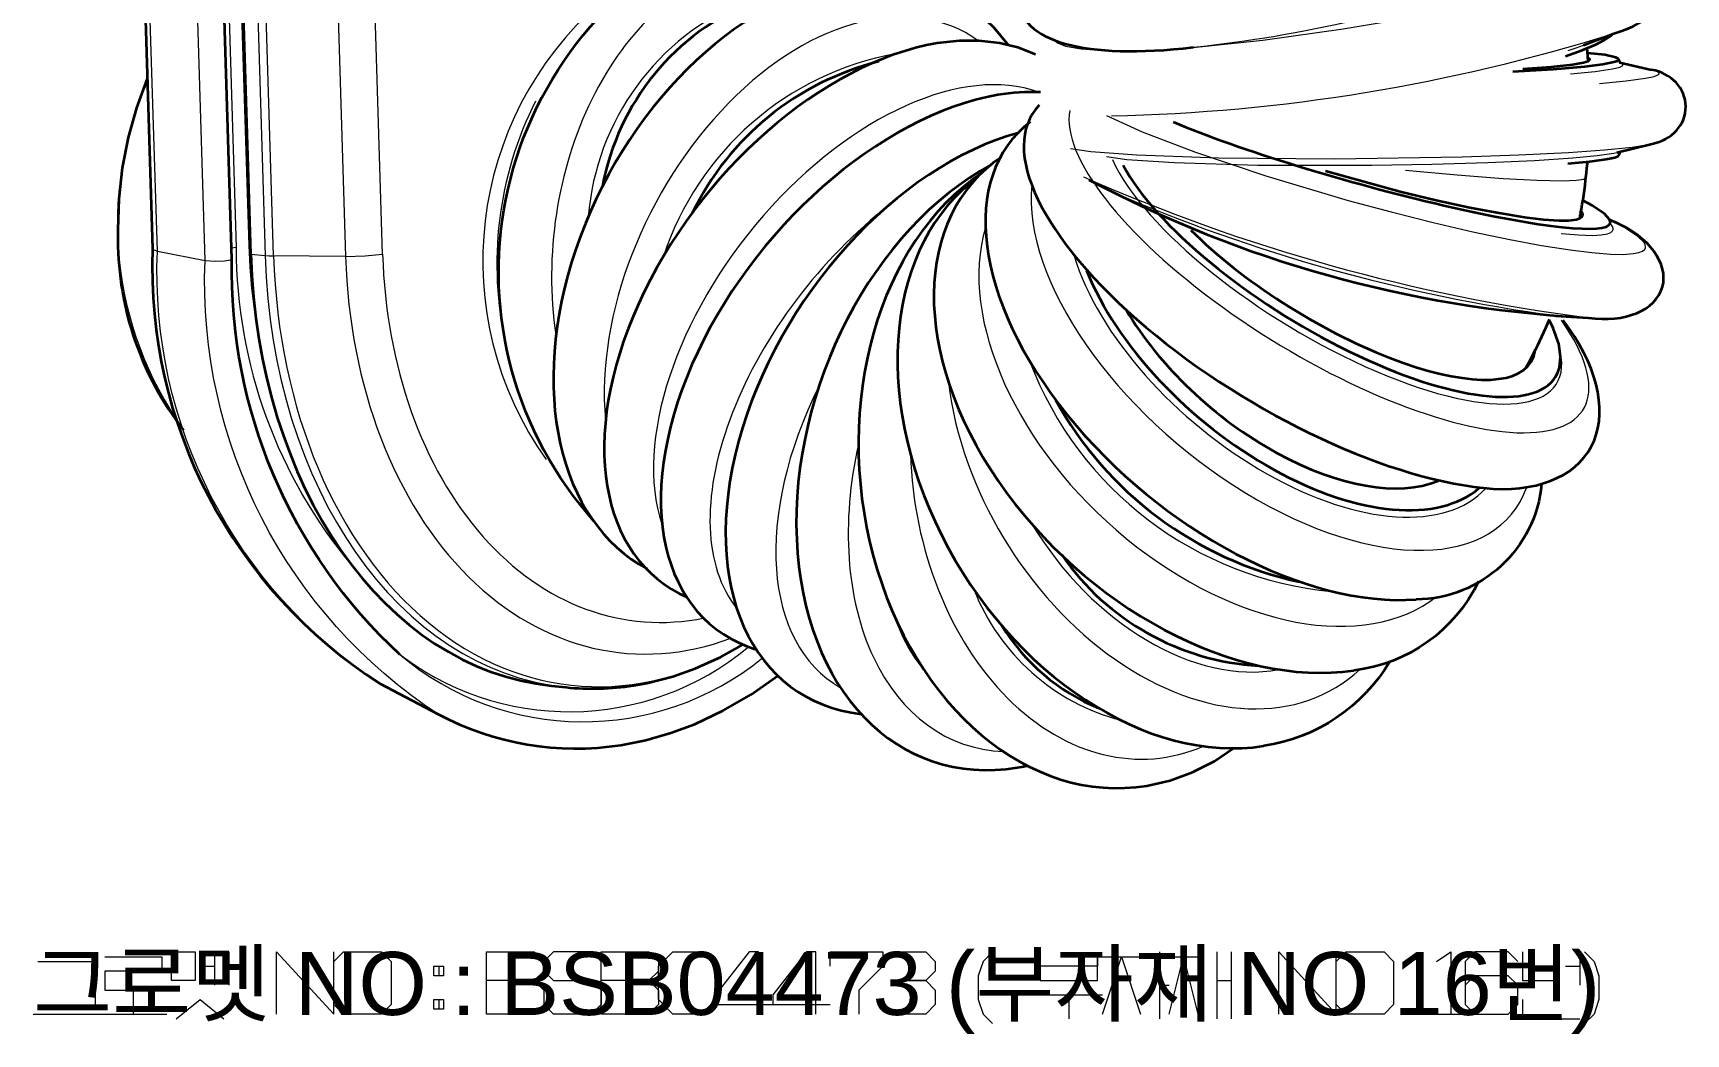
# Model space of a CAD drawing. Header units: millimetres. Extents: x 0 to 174, y 0 to 33.
# Drawn here: x 25.687 to 29.095, y 20.218 to 22.281 of the extents above; entities that cross this region are included whole.
import ezdxf

# ---------------------------------------------------------------- set-up
doc = ezdxf.new("R2010")
doc.units = ezdxf.units.MM
doc.layers.add('CAPTION_LLM_TEXT', color=7, linetype='Continuous')
doc.layers.add('CAPTION_ORIGINAL_OUTLINES', color=7, linetype='Continuous')
doc.layers.add('PDF_Geomertry', color=7, linetype='Continuous', true_color=0x405f80)
doc.styles.get("Standard").update_dxf_attribs({"font": 'arial.ttf'})

# ---------------------------------------------------------------- blocks, each defined once
blk = doc.blocks.new('SYM_BSB04473_001')
at = {"layer": 'PDF_Geomertry', "color": 7, "lineweight": 35}
for points in [[(-1.0616, -3.4878, -0.214474), (-1.408, -2.6722), (-1.4259, -2.0869, -0.27701), (-0.8784, -0.9605)], [(-1.5897, -2.0658), (-1.5716, -2.6512, 0.265437), (-1.1033, -3.5474), (-0.9826, -3.6108, 0.16205), (-0.6058, -3.6742), (-0.5547, -3.6641), (-0.503, -3.6494), (-0.4537, -3.631), (-0.3948, -3.6033), (-0.3374, -3.5699), (-0.2819, -3.5309)], [(-1.5824, -2.2998), (-1.6048, -2.3603), (-1.6217, -2.4215), (-1.634, -2.4842), (-1.6413, -2.548), (-1.6435, -2.6122), (-1.6431, -2.6334, 0.164511), (-1.5081, -3.0252)], [(-0.749, -3.5522), (-0.7194, -3.5552, 0.064516), (-0.5802, -3.5515), (-0.5528, -3.5466), (-0.4988, -3.5327), (-0.453, -3.5165), (-0.4009, -3.493), (-0.3538, -3.4667)]]:
    blk.add_lwpolyline(points, format="xyb", dxfattribs=at)
at = {"layer": 'PDF_Geomertry', "color": 7, "lineweight": 13}
for points in [[(0.5733, -2.2359), (0.7174, -2.2212), (0.8835, -2.1977), (0.9698, -2.1833), (1.0547, -2.1674), (1.1349, -2.1509), (1.2105, -2.1337), (1.2762, -2.117), (1.3351, -2.1005), (1.3817, -2.0858), (1.4215, -2.0715), (1.4495, -2.0597), (1.4717, -2.0485), (1.4853, -2.0399), (1.4947, -2.032), (1.499, -2.0262), (1.5008, -2.0213), (1.5009, -2.0192), (1.5005, -2.0173), (1.4985, -2.0134), (1.4948, -2.0096), (1.4801, -2.0027), (1.4505, -1.9966), (1.4255, -1.994)], [(-1.5716, -2.6512), (-1.5716, -2.6515), (-1.5715, -2.6517), (-1.571, -2.6524), (-1.5691, -2.6535), (-1.5617, -2.6558), (-1.5797, -2.0703), (-1.587, -2.0683), (-1.589, -2.067), (-1.5894, -2.0665), (-1.5895, -2.0662), (-1.5897, -2.0658)], [(-1.4265, -2.0645), (-1.422, -2.0638), (-1.4173, -2.063), (-1.3994, -2.6484), (-1.4041, -2.6491), (-1.4087, -2.6499)], [(-1.3913, -2.059), (-1.3733, -2.6442), (-1.3712, -2.6884), (-1.3674, -2.7323), (-1.3623, -2.7755), (-1.3555, -2.818), (-1.3534, -2.8294)], [(-1.3398, -2.0806), (-1.3492, -2.0803), (-1.3573, -2.0798), (-1.3394, -2.6651), (-1.3313, -2.6658), (-1.3219, -2.6659)], [(-1.1737, -2.667), (-1.3219, -2.6659), (-1.3398, -2.0806), (-1.1916, -2.0816)], [(0.2897, -2.2227), (0.2941, -2.2263), (0.3105, -2.2333), (0.343, -2.2392), (0.3994, -2.2427), (0.4341, -2.2428)], [(1.347, -2.2423), (1.3634, -2.2366), (1.3784, -2.231)], [(1.352, -2.2903), (1.4031, -2.2855), (1.4385, -2.2803), (1.4533, -2.2766), (1.459, -2.2738), (1.4594, -2.2733), (1.4598, -2.2728), (1.4599, -2.2723), (1.4599, -2.2719), (1.4598, -2.2713), (1.4595, -2.2708), (1.4584, -2.2698), (1.454, -2.2677)], [(1.4119, -2.3103), (1.4669, -2.3051), (1.5063, -2.2997), (1.5242, -2.2956), (1.5323, -2.2924), (1.5338, -2.2912), (1.5342, -2.2906), (1.5345, -2.2901), (1.5347, -2.2897), (1.5347, -2.2891), (1.5345, -2.2885), (1.5337, -2.2876), (1.5301, -2.2853), (1.5191, -2.2822)], [(0.3955, -2.3766), (0.469, -2.4098), (0.5787, -2.452), (0.7237, -2.5009), (0.8934, -2.5513), (0.9819, -2.5752), (1.0687, -2.5972), (1.1503, -2.616), (1.2269, -2.6322), (1.2924, -2.6444), (1.351, -2.6535), (1.3962, -2.6591), (1.4344, -2.662), (1.4605, -2.6626), (1.4809, -2.6612), (1.493, -2.6588), (1.5005, -2.6559), (1.5047, -2.6526), (1.5059, -2.6509), (1.5066, -2.6491), (1.5069, -2.6471), (1.5062, -2.6431), (1.5035, -2.6381), (1.4908, -2.6255), (1.4615, -2.6062), (1.4438, -2.5966)], [(0.3212, -2.4442), (0.3628, -2.4505), (0.4577, -2.4576), (0.6266, -2.4634), (0.8653, -2.4655), (1.1287, -2.4615), (1.2455, -2.4576), (1.3478, -2.4524), (1.422, -2.4471), (1.479, -2.4413), (1.5203, -2.4345)], [(0.3953, -2.461), (0.4374, -2.4669), (0.5348, -2.4735), (0.7072, -2.4785), (0.942, -2.479), (1.0658, -2.4769), (1.1817, -2.4734), (1.2778, -2.469), (1.357, -2.4637), (1.4069, -2.4588), (1.4412, -2.4537), (1.4478, -2.4523)], [(1.0117, -2.489), (1.1183, -2.4988), (1.213, -2.5059), (1.2828, -2.5096), (1.336, -2.5108), (1.3635, -2.5098), (1.3797, -2.5074), (1.3838, -2.5045)], [(1.333, -2.6195), (1.3684, -2.6227), (1.3972, -2.6235), (1.4152, -2.6226), (1.4283, -2.6201), (1.4349, -2.6173), (1.437, -2.6158), (1.4384, -2.6142), (1.4392, -2.6126), (1.4398, -2.6108), (1.4398, -2.609), (1.4385, -2.6049), (1.4338, -2.5984)], [(-1.3697, -2.6438), (-1.3716, -2.6441), (-1.3733, -2.6442)], [(-1.369, -2.662), (-1.3394, -2.6651)], [(1.2587, -2.8985), (1.2602, -2.8963), (1.2615, -2.894)], [(-0.0434, -3.4047), (-0.0341, -3.4295), (-0.0237, -3.453), (-0.0122, -3.4749), (0.0003, -3.4953), (0.0233, -3.5259)]]:
    blk.add_lwpolyline(points, dxfattribs=at)
for points in [[(-1.1033, -3.5474, -0.264581), (-1.5617, -2.6558), (-1.4633, -2.6756), (-1.4812, -2.0903), (-1.5797, -2.0703)], [(-0.3619, -2.0633), (-0.347, -2.1388, 0.28352), (-0.6731, -2.5851)], [(-0.9826, -3.6108, -0.263563), (-1.4633, -2.6756), (-1.4417, -2.677), (-1.4235, -2.676), (-1.4108, -2.6738), (-1.408, -2.6722)]]:
    blk.add_lwpolyline(points, format="xyb", dxfattribs=at)
at = {"layer": 'PDF_Geomertry', "color": 7, "lineweight": 35}
for points in [[(-1.369, -2.662), (-1.387, -2.0767)], [(0.1935, -2.231), (0.1638, -2.1953), (0.1319, -2.1656), (0.0983, -2.1417), (0.0648, -2.1237)], [(1.3417, -2.254), (1.3763, -2.2416), (1.4044, -2.2297), (1.4222, -2.2205), (1.4349, -2.2119), (1.4392, -2.208)], [(1.3784, -2.2312), (1.439, -2.208)], [(0.2487, -2.2503), (0.2124, -2.2363), (0.1753, -2.2273), (0.1322, -2.2223), (0.0923, -2.2223), (0.046, -2.2273)], [(1.2333, -2.2855), (1.316, -2.2808), (1.3812, -2.2753), (1.4183, -2.2708), (1.4416, -2.266), (1.4485, -2.2633), (1.4509, -2.2606), (1.4508, -2.2601), (1.4505, -2.2596), (1.4495, -2.2587), (1.4453, -2.2566), (1.4226, -2.2516), (1.3872, -2.2476)], [(1.3884, -2.2642), (1.3877, -2.2544), (1.387, -2.2445), (1.3865, -2.2376)], [(1.2534, -2.2802), (1.3122, -2.2759), (1.3559, -2.2712), (1.3785, -2.2672), (1.3884, -2.2641), (1.3917, -2.261), (1.3917, -2.2606), (1.3916, -2.2602), (1.3909, -2.2595), (1.388, -2.2578)], [(1.4509, -2.2606), (1.4544, -2.2681)], [(1.4534, -2.2672), (1.5191, -2.2822)], [(1.3463, -2.4752), (1.3919, -2.4709), (1.4252, -2.4665), (1.443, -2.4626), (1.4501, -2.4599), (1.4524, -2.4572), (1.4549, -2.4505)], [(1.4478, -2.4523), (1.5203, -2.4345)], [(1.371, -2.5884), (1.3728, -2.5787), (1.3745, -2.569), (1.3762, -2.5592), (1.3777, -2.5495), (1.3792, -2.5398), (1.3806, -2.5301), (1.3819, -2.5203), (1.3831, -2.5106), (1.3838, -2.5045), (1.3848, -2.4947), (1.3859, -2.4849), (1.3867, -2.4751), (1.387, -2.4715)], [(0.847, -2.4905), (1.0008, -2.5327), (1.0749, -2.5506), (1.1447, -2.5659), (1.2044, -2.5773), (1.2569, -2.5858), (1.2963, -2.5905), (1.3284, -2.5927), (1.3488, -2.5926), (1.364, -2.5906), (1.3715, -2.5881), (1.3752, -2.5855), (1.377, -2.5824), (1.3773, -2.5803), (1.3767, -2.5781), (1.3738, -2.573)], [(1.4338, -2.6002), (1.434, -2.5984), (1.4341, -2.5966), (1.434, -2.5948), (1.4323, -2.5905), (1.422, -2.5794), (1.3965, -2.5622), (1.3774, -2.5519)], [(1.4324, -2.5906), (1.4438, -2.5966)], [(1.322, -2.7891), (1.3888, -2.7934)], [(1.3078, -2.7972), (1.3044, -2.8055), (1.3005, -2.8145), (1.2965, -2.8234), (1.2924, -2.8324), (1.2883, -2.8413), (1.284, -2.8502), (1.2797, -2.8591), (1.2752, -2.8678), (1.2708, -2.8766), (1.2662, -2.8853), (1.2615, -2.894), (1.2594, -2.8978)], [(1.3213, -2.9151), (1.3259, -2.906), (1.3291, -2.8962), (1.3315, -2.8738), (1.3276, -2.8469), (1.3165, -2.8148), (1.3078, -2.7973)], [(1.2709, -2.8842), (1.2765, -2.8726), (1.2794, -2.8595)], [(1.2706, -2.8848), (1.2706, -2.8769)], [(0.4783, -3.7581), (0.5262, -3.7473), (0.5728, -3.7302), (0.618, -3.7072), (0.657, -3.681)], [(0.2115, -3.7206), (0.221, -3.719), (0.2308, -3.717), (0.2323, -3.7167)]]:
    blk.add_lwpolyline(points, dxfattribs=at)
at = {"layer": 'PDF_Geomertry', "color": 7, "lineweight": 13}
blk.add_lwpolyline([(-1.1152, -2.0769), (-1.1509, -2.0805), (-1.1916, -2.0816), (-1.1737, -2.667), (-1.133, -2.6658), (-1.0973, -2.6622)], close=True, dxfattribs=at)
for centre, radius, start, end in [((0.2703, 0.5891), 2.8412, 276.15, 289.8359), ((-0.1829, -2.6764), 0.7078, 131.2296, 215.3262), ((0.3278, 1.3397), 3.7176, 271.1993, 287.3929), ((0.072, -2.8596), 0.6206, 100.3611, 161.907), ((-0.9153, -2.5997), 0.7288, 156.2381, 215.4139), ((-0.1116, -2.6831), 0.7501, 153.3529, 192.7716), ((1.8757, 0.9609), 3.7857, 246.1925, 262.6103), ((1.7862, 0.6403), 3.4607, 246.5143, 262.2922), ((-0.3732, -2.6463), 1.0262, 180.1197, 219.9807), ((0.9301, -2.6196), 0.7416, 200.9311, 264.5716), ((0.5385, -3.1904), 0.4474, 201.3859, 255.2786), ((-0.712, -3.0299), 0.5757, 231.1959, 309.9158), ((-0.6837, -3.0409), 0.5853, 229.783, 309.1525)]:
    blk.add_arc(centre, radius, start, end, dxfattribs=at)
at = {"layer": 'PDF_Geomertry', "color": 7, "lineweight": 35}
for centre, radius, start, end in [((-0.1417, -2.6148), 0.5107, 111.7588, 169.6238), ((0.0676, -2.8324), 0.5847, 104.0551, 154.2076), ((0.2397, -2.7361), 0.408, 87.2389, 99.6319), ((1.514, -0.3345), 2.4619, 242.0207, 266.7881), ((0.9556, -2.5958), 0.7597, 208.8579, 257.686), ((0.7403, -2.9806), 0.5312, 214.6958, 266.6334), ((0.5429, -3.2037), 0.4273, 211.6579, 247.4746)]:
    blk.add_arc(centre, radius, start, end, dxfattribs=at)
for centre, major_axis, ratio, start_param, end_param in [((1.3928, -2.1063), (0.1733, 0.0314), 0.622533, 4.868544, 7.553475), ((-0.2379, -2.7207), (0.3125, 0.5913), 0.675658, 0.470129, 3.138231), ((1.082, -1.8268), (0.8644, 0.3341), 0.288495, 3.04175, 3.978168), ((-0.1104, -2.8077), (0.4172, 0.5269), 0.62037, 0.606491, 3.303751), ((1.5032, -2.3585), (0.0864, 0.0008), 0.898275, 4.903782, 7.659751), ((0.0106, -2.909), (0.4284, 0.5196), 0.613866, 0.624877, 3.388659), ((0.8231, -2.7258), (-0.5815, 0.3509), 0.401924, 6.193192, 8.757097), ((0.1318, -3.004), (0.3765, 0.558), 0.647825, 0.646958, 3.464486), ((0.7183, -2.8528), (-0.5162, 0.4289), 0.578196, 6.155723, 8.884756), ((0.9226, -2.4558), (-0.5114, 0.1425), 0.114804, 0.735714, 3.140418), ((0.2579, -3.0733), (0.2267, 0.6325), 0.708401, 0.669014, 3.517344), ((0.6167, -2.9631), (-0.49, 0.4569), 0.668692, 6.131626, 8.934084), ((0.8681, -2.637), (-0.4531, 0.2781), 0.347646, 0.538319, 3.141961), ((0.3849, -3.0959), (-0.0731, 0.665), 0.745388, 0.367055, 3.182524), ((0.5025, -3.0577), (-0.3479, 0.5709), 0.71906, 0.058202, 2.853251), ((0.8688, -2.6384), (-0.402, 0.246), 0.346979, 0.96406, 3.142454), ((1.3862, -2.6866), (-0.1553, 0.0432), 0.646202, 1.765312, 4.516164), ((-0.6439, -2.5484), (0.1057, 1.0036), 0.715345, 1.759031, 3.142458), ((0.7732, -2.7854), (-0.4085, 0.3406), 0.534972, 0.777413, 3.052928), ((0.7733, -2.7858), (-0.3631, 0.3023), 0.53474, 0.975367, 2.866542), ((1.0341, -2.8452), (-0.356, 0.222), 0.57218, 2.345794, 4.125963)]:
    blk.add_ellipse(centre, major_axis=major_axis, ratio=ratio, start_param=start_param, end_param=end_param, dxfattribs=at)
at = {"layer": 'PDF_Geomertry', "color": 7, "lineweight": 13}
for centre, major_axis, ratio, start_param, end_param in [((-0.3055, -2.6666), (0.0616, 0.6135), 0.715605, 0.267097, 1.91016), ((-0.1868, -2.7476), (0.2878, 0.5439), 0.644375, 6.194971, 8.644158), ((-0.067, -2.8441), (0.3801, 0.4836), 0.578094, 0.184401, 2.77962), ((0.8538, -2.6608), (-0.5243, 0.3217), 0.347567, 0.132671, 3.815968), ((0.8626, -2.6462), (-0.4608, 0.2828), 0.347781, 0.472681, 3.464919), ((0.7572, -2.8051), (-0.4727, 0.3936), 0.534602, 0.346714, 3.335222), ((0.0519, -2.9457), (0.389, 0.4771), 0.568324, 1.212672, 3.018622), ((0.6545, -2.9224), (-0.4499, 0.4196), 0.633013, 0.303127, 3.042441), ((-0.6141, -2.551), (0.1061, 1.0041), 0.715184, 1.759771, 3.142785), ((-0.6019, -2.5541), (0.1033, 0.9972), 0.715207, 1.756792, 3.636649), ((-0.509, -2.5633), (0.0954, 0.9209), 0.714919, 1.757271, 3.482227), ((-0.4823, -2.5676), (0.0872, 0.8516), 0.715487, 1.754881, 3.362145), ((0.7672, -2.7934), (-0.4155, 0.3457), 0.53477, 0.683337, 3.113452), ((0.549, -3.0295), (-0.3207, 0.5252), 0.692056, 0.98988, 3.282211), ((0.1751, -3.0345), (0.3417, 0.5132), 0.604973, 1.771022, 3.184156), ((0.3046, -3.0904), (0.2056, 0.5813), 0.672755, 1.743107, 3.346055), ((0.4348, -3.0905), (-0.0668, 0.611), 0.718983, 1.464882, 3.359466), ((0.5596, -3.0276), (-0.2833, 0.4558), 0.69171, 1.556229, 2.87648)]:
    blk.add_ellipse(centre, major_axis=major_axis, ratio=ratio, start_param=start_param, end_param=end_param, dxfattribs=at)

msp = doc.modelspace()

# ---------------------------------------------------------------- linework, layer by layer
at = {"layer": 'CAPTION_ORIGINAL_OUTLINES', "color": 7, "lineweight": 13}
for points in [[(25.9724, 20.3869), (26.0215, 20.3869), (26.0215, 20.3278), (25.9724, 20.3278), (25.9724, 20.3869)], [(26.3267, 20.3869), (26.4054, 20.3869), (26.425, 20.3672), (26.425, 20.2786), (26.4054, 20.2589), (26.3267, 20.2589), (26.3069, 20.2786), (26.3069, 20.3672), (26.3267, 20.3869)], [(27.0058, 20.3869), (27.0649, 20.3869), (27.0943, 20.3574), (27.0943, 20.2885), (27.0649, 20.2589), (27.0058, 20.2589), (26.9762, 20.2885), (26.9762, 20.3574), (27.0058, 20.3869)], [(28.3936, 20.3869), (28.4724, 20.3869), (28.4919, 20.3672), (28.4919, 20.2786), (28.4724, 20.2589), (28.3936, 20.2589), (28.3739, 20.2786), (28.3739, 20.3672), (28.3936, 20.3869)], [(26.5136, 20.3574), (26.5333, 20.3574), (26.5333, 20.3376), (26.5136, 20.3376), (26.5136, 20.3574)], [(26.5136, 20.2885), (26.5333, 20.2885), (26.5333, 20.2687), (26.5136, 20.2687), (26.5136, 20.2885)]]:
    msp.add_lwpolyline(points, close=True, dxfattribs=at)
for points in [[(26.0608, 20.3869), (26.0608, 20.3181)], [(26.0904, 20.3869), (26.0904, 20.3181)], [(26.1889, 20.2589), (26.1889, 20.3869), (26.3069, 20.2589), (26.3069, 20.3869)], [(26.7203, 20.3278), (26.74, 20.3082), (26.74, 20.2786), (26.7203, 20.2589), (26.6219, 20.2589), (26.6219, 20.3869), (26.7203, 20.3869), (26.74, 20.3672), (26.74, 20.3475), (26.7203, 20.3278), (26.6219, 20.3278)], [(26.8582, 20.3672), (26.8385, 20.3869), (26.7597, 20.3869), (26.74, 20.3672), (26.74, 20.3475), (26.7597, 20.3278), (26.8385, 20.3278), (26.8582, 20.3082), (26.8582, 20.2786), (26.8385, 20.2589), (26.7597, 20.2589), (26.74, 20.2786)], [(26.9565, 20.3278), (26.9762, 20.3082), (26.9762, 20.2786), (26.9565, 20.2589), (26.8582, 20.2589), (26.8582, 20.3869), (26.9565, 20.3869), (26.9762, 20.3672), (26.9762, 20.3475), (26.9565, 20.3278), (26.8582, 20.3278)], [(27.1829, 20.2589), (27.1829, 20.3869), (27.1632, 20.3869), (27.0943, 20.2983), (27.0943, 20.2786), (27.2125, 20.2786)], [(27.3011, 20.2589), (27.3011, 20.3869), (27.2814, 20.3869), (27.2125, 20.2983), (27.2125, 20.2786), (27.3306, 20.2786)], [(27.3306, 20.3574), (27.3306, 20.3869), (27.4389, 20.3869), (27.4389, 20.3574), (27.3896, 20.3082), (27.3896, 20.2589)], [(27.4389, 20.3672), (27.4585, 20.3869), (27.5274, 20.3869), (27.5471, 20.3672), (27.5471, 20.3475), (27.5274, 20.3278), (27.4782, 20.3278), (27.5274, 20.3278), (27.5471, 20.3082), (27.5471, 20.2786), (27.5274, 20.2589), (27.4585, 20.2589), (27.4389, 20.2786)], [(27.6653, 20.3869), (27.6456, 20.3672), (27.6357, 20.3376), (27.6357, 20.2885), (27.6456, 20.2589), (27.6653, 20.2393)], [(28.0097, 20.3869), (28.0097, 20.2492)], [(28.1278, 20.3869), (28.1278, 20.2492)], [(28.1574, 20.3869), (28.1574, 20.2492)], [(28.2558, 20.2589), (28.2558, 20.3869), (28.3739, 20.2589), (28.3739, 20.3869)], [(28.5806, 20.3672), (28.6101, 20.3869), (28.6101, 20.2589)], [(28.7479, 20.3672), (28.7282, 20.3869), (28.6593, 20.3869), (28.6396, 20.3672), (28.6396, 20.2786), (28.6593, 20.2589), (28.7282, 20.2589), (28.7479, 20.2786), (28.7479, 20.3181), (28.7282, 20.3376), (28.6593, 20.3376), (28.6396, 20.3181)], [(28.7578, 20.3869), (28.7578, 20.3278), (28.8267, 20.3278), (28.8267, 20.3869), (28.8267, 20.3574), (28.7578, 20.3574)], [(28.8758, 20.3869), (28.8758, 20.3181)], [(28.8857, 20.3869), (28.9054, 20.3672), (28.9153, 20.3376), (28.9153, 20.2885), (28.9054, 20.2589), (28.8857, 20.2393)], [(25.6967, 20.3672), (25.8149, 20.3672), (25.8149, 20.2786)], [(25.8346, 20.3771), (25.9526, 20.3771), (25.9526, 20.3475), (25.8346, 20.3475), (25.8346, 20.3082), (25.9526, 20.3082)], [(26.0314, 20.3574), (26.0608, 20.3574)], [(26.5235, 20.3574), (26.5235, 20.3376)], [(27.7636, 20.3771), (27.7636, 20.3278), (27.8818, 20.3278), (27.8818, 20.3771), (27.8818, 20.3574), (27.7636, 20.3574)], [(27.8917, 20.3771), (27.9703, 20.3771)], [(27.8917, 20.2589), (27.931, 20.3771), (27.9703, 20.2589)], [(28.0294, 20.3771), (28.0885, 20.3771)], [(28.0294, 20.2589), (28.0589, 20.3771), (28.0885, 20.2589)], [(28.8464, 20.3574), (28.8758, 20.3574)], [(28.0097, 20.3181), (28.0294, 20.3181)], [(28.1278, 20.3278), (28.1574, 20.3278)], [(25.8936, 20.3082), (25.8936, 20.2589)], [(25.9821, 20.2492), (26.0314, 20.2885), (26.0806, 20.2492)], [(26.5235, 20.2885), (26.5235, 20.2687)], [(27.7537, 20.2983), (27.8917, 20.2983)], [(27.8226, 20.2983), (27.8226, 20.2492)], [(28.7578, 20.2885), (28.7578, 20.2492), (28.8758, 20.2492)], [(25.6869, 20.2589), (25.8247, 20.2589), (25.9625, 20.2589)], [(28.5806, 20.2589), (28.6396, 20.2589)]]:
    msp.add_lwpolyline(points, dxfattribs=at)
at = {"layer": 'PDF_Geomertry', "color": 7, "lineweight": 35, "extrusion": (0, 0, -1)}
for centre, radius, start, end in [((-27.4175, 21.7889), 0.7705, 318.183, 64.1757), ((-28.5364, 21.3755), 0.2619, 185.2234, 269.5468), ((-28.3716, 21.2932), 0.3282, 205.7632, 263.3081), ((-28.17, 21.1732), 0.3657, 210.7942, 261.459)]:
    msp.add_arc(centre, radius, start, end, dxfattribs=at)

# ---------------------------------------------------------------- block references
msp.add_blockref('SYM_BSB04473_001', (27.5049, 24.4877))

# ---------------------------------------------------------------- texts
at = {"layer": 'CAPTION_LLM_TEXT', "insert": (25.6869, 20.3869), "char_height": 0.13, "width": 3.394997, "attachment_point": 1}
msp.add_mtext('그로멧 NO : BSB04473 (부자재 NO 16번)', dxfattribs=at)

doc.saveas('drawing.dxf')
